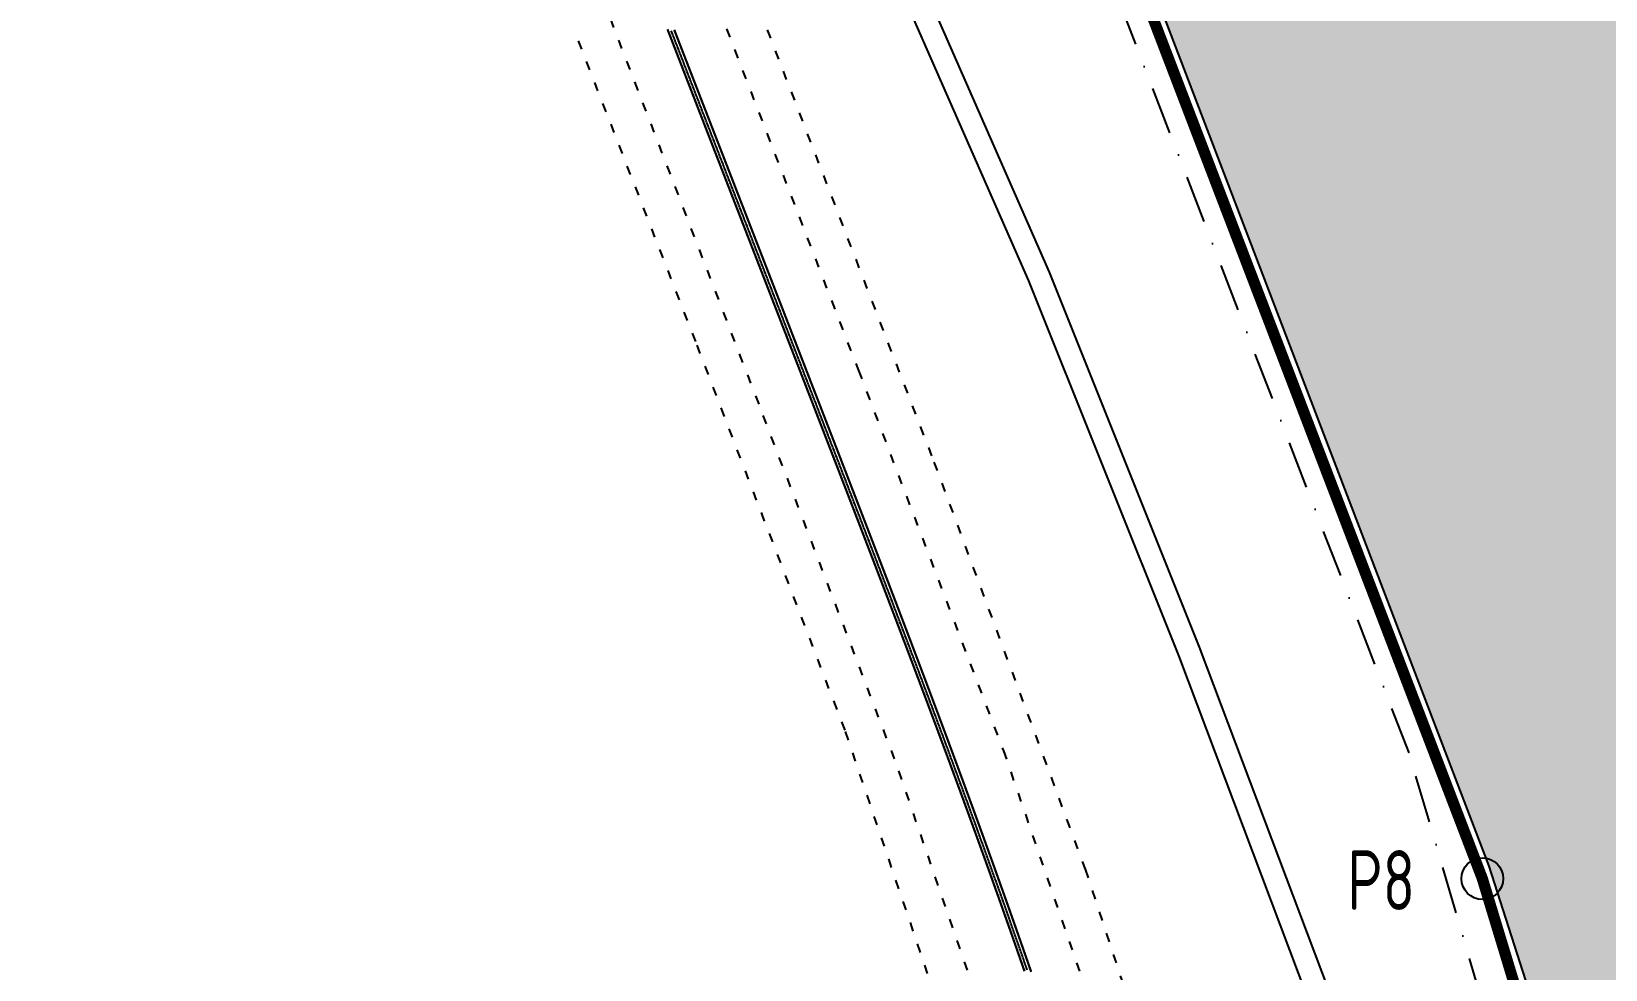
# Model space of a CAD drawing. Header units: millimetres. Extents: x 213327 to 525909, y -6334 to 157033.
# Drawn here: x 239861 to 250395, y 54997 to 61273 of the extents above; entities that cross this region are included whole.
import ezdxf

# ---------------------------------------------------------------- set-up
doc = ezdxf.new("R2010")
doc.units = ezdxf.units.MM
for name, pattern in [('ACAD_ISO03W100', [30, 12, -18]), ('CONTINUO', [0]), ('DASHDOT2', [12.7, 6.35, -3.175, 0, -3.175])]:
    doc.linetypes.add(name, pattern=pattern)
for name, color, linetype in [('Arq-cota', 1, 'Continuous'), ('Topog-BR101', 2, 'Continuous'), ('Topografia-limite-terreno', 1, 'Continuous'), ('Topografia-Linha-AT', 4, 'Continuous'), ('Topografia-vala', 2, 'Continuous'), ('Área_permeável', 1, 'Continuous')]:
    doc.layers.add(name, color=color, linetype=linetype)
doc.styles.add('CONART2-5', font='ISOCP.SHX', dxfattribs={"height": 20})

msp = doc.modelspace()

# ---------------------------------------------------------------- hatches: boundary and pattern name
at = {"layer": 'Área_permeável'}
h = msp.add_hatch(dxfattribs=at)
h.set_pattern_fill('GRASS', color=3, scale=10, style=0)
h.set_pattern_definition([(90, (0, 0), (-179.605, 179.605), [47.625, -311.585]), (45, (0, 0), (-179.60512, 179.60512), [47.625, -206.375]), (135, (0, 0), (-179.60512, -179.60512), [47.625, -206.375])])
h.paths.add_polyline_path([(269056.31, 42074.69), (269056.31, 73665.79), (268957.96, 73912.89), (268774.76, 74022.72), (268557.97, 74062.38), (262545.19, 74062.38), (262545.19, 71324.44), (258195.99, 71324.44), (258195.99, 68326.06), (257638.28, 67779.03), (251549.48, 67779.03), (250994.91, 68412.27), (250994.91, 71947.8), (251324.3, 72277.19), (251334.89, 72510.88), (251477.25, 72709.42), (251735.29, 72816.1), (252334.41, 72813.14), (252453.05, 72863.52), (252518.3, 72964.27), (252536.1, 73100.58), (252531.06, 74067.72), (252361.36, 74273.6), (252143.18, 74418.93), (245316.3, 74418.93), (244906.34, 74516.87), (244610.25, 74600.31), (244443.23, 74668.57), (244230.66, 74774.77), (244116.78, 74880.96), (243957.35, 75025.08), (243828.28, 75093.35), (243623.3, 75161.62), (243456.28, 75245.06), (243266.48, 75343.66), (243107.05, 75434.69), (239446.84, 84981.94), (238852.08, 86497.86), (238257.32, 86146.16), (238111.66, 86012.76), (238070.61, 85853.82), (249614.29, 55688.8), (251613.65, 49457.65), (252073.8, 46189.92), (252637.69, 42098.21)])
h.paths.add_polyline_path([(256056.5, 73030.11), (256057.63, 74039.54), (256050.95, 74110.51), (256026.88, 74175.27), (255998.18, 74233.32), (253139.08, 74233.32), (253097.27, 74136.07), (253079.36, 73992.74), (253079.36, 73042.06), (253120.62, 72923.58), (253204.71, 72840.77), (253297.71, 72819.11), (255845.19, 72819.11), (255948.21, 72856.52), (256024.65, 72936.15)])

# ---------------------------------------------------------------- linework, layer by layer
at = {"layer": 'Arq-cota', "color": 6}
msp.add_circle((249570.63, 55605.21, 30.5), 139.44, dxfattribs=at)
at = {"layer": 'Topog-BR101', "linetype": 'ACAD_ISO03W100', "ltscale": 5}
for points in [[(244621.83, 61703.82), (244890.68, 61007.95), (245900.42, 58392.44), (246912.94, 55667.79), (247780.95, 53035.77), (248586.42, 50088.7), (249157.52, 47459.82), (249680.38, 44531.04), (250047.69, 41800.98), (250259.78, 39029.05), (250349.72, 36892.17)], [(249138.51, 36552.15), (249099.44, 37778.05), (248922.05, 40548.36), (248664.13, 42883.33), (248233.42, 45703.3), (247687.42, 48514.05), (247082.84, 50983.35), (246292.64, 53691.73), (245305.71, 56597.67), (244306.01, 59198.61), (243497.84, 61271.96)]]:
    msp.add_lwpolyline(points, dxfattribs=at)
at = {"layer": 'Topog-BR101', "color": 2, "linetype": 'ACAD_ISO03W100', "ltscale": 5}
for points in [[(244387.66, 61613.87), (244404.24, 61570.83), (245395.79, 59004.01), (246365.39, 56461.01), (247212.99, 54005.57), (247972.68, 51519.79), (248836.49, 47798.7), (249337.69, 45081.28), (249751.7, 42129.04), (249984.43, 39402.56), (250105.41, 36089.27)], [(249397.92, 36437.17), (249364.21, 38114.5), (249193.08, 40611.86), (248883.27, 43401.45), (248458.61, 45998.55), (247964.38, 48517.17), (247311.23, 51261.1), (246565.58, 53716.73), (245637.38, 56405.98), (244729.76, 58779.19), (243734.24, 61362.81)]]:
    msp.add_lwpolyline(points, dxfattribs=at)
at = {"layer": 'Topog-BR101', "color": 2, "linetype": 'CONTINUO', "ltscale": 5, "const_width": 15}
for points in [[(246506.42, 54986.01), (246503.14, 54995.46), (246499.86, 55004.91), (246496.58, 55014.36), (246493.3, 55023.8), (246490.02, 55033.25), (246486.73, 55042.69), (246483.44, 55052.14), (246480.16, 55061.58), (246476.87, 55071.02), (246473.58, 55080.47), (246470.29, 55089.91), (246466.99, 55099.35), (246463.7, 55108.79), (246460.4, 55118.24), (246457.1, 55127.68), (246453.8, 55137.12), (246450.5, 55146.56), (246447.2, 55155.99), (246443.9, 55165.43), (246440.59, 55174.87), (246437.29, 55184.31), (246433.98, 55193.75), (246430.67, 55203.18), (246427.36, 55212.62), (246424.05, 55222.05), (246420.73, 55231.49), (246417.42, 55240.92), (246414.1, 55250.36), (246410.79, 55259.79), (246407.47, 55269.23), (246404.15, 55278.66), (246400.82, 55288.09), (246397.5, 55297.52), (246394.18, 55306.95), (246390.85, 55316.38), (246387.52, 55325.81), (246384.19, 55335.24), (246380.86, 55344.67), (246377.53, 55354.1), (246374.2, 55363.53), (246370.86, 55372.96), (246367.53, 55382.38), (246364.19, 55391.81), (246360.85, 55401.24), (246357.51, 55410.66), (246354.17, 55420.09), (246350.83, 55429.51), (246347.48, 55438.94), (246344.14, 55448.36), (246340.79, 55457.78), (246337.44, 55467.21), (246334.09, 55476.63), (246330.74, 55486.05), (246327.39, 55495.47), (246324.03, 55504.89), (246320.68, 55514.31), (246317.32, 55523.73), (246313.96, 55533.15), (246310.6, 55542.57), (246307.24, 55551.99), (246303.88, 55561.41), (246300.52, 55570.82), (246297.15, 55580.24), (246293.79, 55589.66), (246290.42, 55599.07), (246287.05, 55608.49), (246283.68, 55617.9), (246280.31, 55627.32), (246276.93, 55636.73), (246273.56, 55646.15), (246270.18, 55655.56), (246266.81, 55664.97), (246263.43, 55674.38), (246260.05, 55683.79), (246256.67, 55693.21), (246253.29, 55702.62), (246249.9, 55712.03), (246246.52, 55721.44), (246243.13, 55730.84), (246239.74, 55740.25), (246236.35, 55749.66), (246232.96, 55759.07), (246229.57, 55768.48), (246226.18, 55777.88), (246222.78, 55787.29), (246219.39, 55796.69), (246215.99, 55806.1), (246212.59, 55815.5), (246209.19, 55824.91), (246205.79, 55834.31), (246202.39, 55843.72), (246198.98, 55853.12), (246195.58, 55862.52), (246192.17, 55871.92), (246188.76, 55881.32), (246185.35, 55890.73), (246181.94, 55900.13), (246178.53, 55909.53), (246175.12, 55918.93), (246171.71, 55928.33), (246168.29, 55937.72), (246164.87, 55947.12), (246161.46, 55956.52), (246158.04, 55965.92), (246154.62, 55975.31), (246151.19, 55984.71), (246147.77, 55994.11), (246144.35, 56003.5), (246140.92, 56012.9), (246137.5, 56022.29), (246134.07, 56031.69), (246130.64, 56041.08), (246127.21, 56050.47), (246123.78, 56059.87), (246120.34, 56069.26), (246116.91, 56078.65), (246113.47, 56088.04), (246110.04, 56097.43), (246106.6, 56106.82), (246103.16, 56116.21), (246099.72, 56125.6), (246096.28, 56134.99), (246092.84, 56144.38), (246089.39, 56153.77), (246085.95, 56163.16), (246082.5, 56172.54), (246079.06, 56181.93), (246075.61, 56191.32), (246072.16, 56200.7), (246068.71, 56210.09), (246065.26, 56219.48), (246061.8, 56228.86), (246058.35, 56238.25), (246054.9, 56247.63), (246051.44, 56257.01), (246047.98, 56266.4), (246044.52, 56275.78), (246041.06, 56285.16), (246037.6, 56294.54), (246034.14, 56303.93), (246030.68, 56313.31), (246027.21, 56322.69), (246023.75, 56332.07), (246020.28, 56341.45), (246016.82, 56350.83), (246013.35, 56360.21), (246009.88, 56369.59), (246006.41, 56378.96), (246002.94, 56388.34), (245999.46, 56397.72), (245995.99, 56407.1), (245992.52, 56416.47), (245989.04, 56425.85), (245985.56, 56435.23), (245982.08, 56444.6), (245978.61, 56453.98), (245975.13, 56463.35), (245971.64, 56472.73), (245968.16, 56482.1), (245964.68, 56491.48), (245961.19, 56500.85), (245957.71, 56510.22), (245954.22, 56519.59), (245950.74, 56528.97), (245947.25, 56538.34), (245943.76, 56547.71), (245940.27, 56557.08), (245936.78, 56566.45), (245933.28, 56575.82), (245929.79, 56585.19), (245926.3, 56594.56), (245922.8, 56603.93), (245919.31, 56613.3), (245915.81, 56622.67), (245912.31, 56632.04), (245908.81, 56641.4), (245905.31, 56650.77), (245901.81, 56660.14), (245898.31, 56669.51), (245894.81, 56678.87), (245891.3, 56688.24), (245887.8, 56697.6), (245884.29, 56706.97), (245880.78, 56716.33), (245877.28, 56725.7), (245873.77, 56735.06), (245870.26, 56744.43), (245866.75, 56753.79), (245863.24, 56763.15), (245859.73, 56772.52), (245856.21, 56781.88), (245852.7, 56791.24), (245849.18, 56800.6), (245845.67, 56809.97), (245842.15, 56819.33), (245838.63, 56828.69), (245835.11, 56838.05), (245831.6, 56847.41), (245828.08, 56856.77), (245824.55, 56866.13), (245821.03, 56875.49), (245817.51, 56884.85), (245813.99, 56894.21), (245810.46, 56903.56), (245806.94, 56912.92), (245803.41, 56922.28), (245799.88, 56931.64), (245796.36, 56940.99), (245792.83, 56950.35), (245789.3, 56959.71), (245785.77, 56969.06), (245782.24, 56978.42), (245778.7, 56987.77), (245775.17, 56997.13), (245771.64, 57006.48), (245768.1, 57015.84), (245764.57, 57025.19), (245761.03, 57034.55), (245757.5, 57043.9), (245753.96, 57053.25), (245750.42, 57062.61), (245746.88, 57071.96), (245743.34, 57081.31), (245739.8, 57090.67), (245736.26, 57100.02), (245732.72, 57109.37), (245729.17, 57118.72), (245725.63, 57128.07), (245722.09, 57137.42), (245718.54, 57146.77), (245714.99, 57156.12), (245711.45, 57165.47), (245707.9, 57174.82), (245704.35, 57184.17), (245700.8, 57193.52), (245697.25, 57202.87), (245693.7, 57212.22), (245690.15, 57221.57), (245686.6, 57230.91), (245683.05, 57240.26), (245679.5, 57249.61), (245675.94, 57258.96), (245672.39, 57268.3), (245668.83, 57277.65), (245665.28, 57287), (245661.72, 57296.34), (245658.16, 57305.69), (245654.61, 57315.03), (245651.05, 57324.38), (245647.49, 57333.73), (245643.93, 57343.07), (245640.37, 57352.42), (245636.81, 57361.76), (245633.24, 57371.1), (245629.68, 57380.45), (245626.12, 57389.79), (245622.56, 57399.13), (245618.99, 57408.48), (245615.43, 57417.82), (245611.86, 57427.16), (245608.29, 57436.51), (245604.73, 57445.85), (245601.16, 57455.19), (245597.59, 57464.53), (245594.02, 57473.87), (245590.45, 57483.22), (245586.88, 57492.56), (245583.31, 57501.9), (245579.74, 57511.24), (245576.17, 57520.58), (245572.6, 57529.92), (245569.03, 57539.26), (245565.45, 57548.6), (245561.88, 57557.94), (245558.3, 57567.28), (245554.73, 57576.62), (245551.15, 57585.95), (245547.58, 57595.29), (245544, 57604.63), (245540.42, 57613.97), (245536.85, 57623.31), (245533.27, 57632.65), (245529.69, 57641.98), (245526.11, 57651.32), (245522.53, 57660.66), (245518.95, 57670), (245515.37, 57679.33), (245511.79, 57688.67), (245508.2, 57698.01), (245504.62, 57707.34), (245501.04, 57716.68), (245497.46, 57726.01), (245493.87, 57735.35), (245490.29, 57744.69), (245486.7, 57754.02), (245483.12, 57763.36), (245479.53, 57772.69), (245475.94, 57782.03), (245472.36, 57791.36), (245468.77, 57800.69), (245465.18, 57810.03), (245461.59, 57819.36), (245458.01, 57828.7), (245454.42, 57838.03), (245450.83, 57847.36), (245447.24, 57856.7), (245443.65, 57866.03), (245440.06, 57875.36), (245436.47, 57884.7), (245432.87, 57894.03), (245429.28, 57903.36), (245425.69, 57912.69), (245422.1, 57922.03), (245418.5, 57931.36), (245414.91, 57940.69), (245411.32, 57950.02), (245407.72, 57959.35), (245404.13, 57968.69), (245400.53, 57978.02), (245396.94, 57987.35), (245393.34, 57996.68), (245389.74, 58006.01), (245386.15, 58015.34), (245382.55, 58024.67), (245378.95, 58034), (245375.35, 58043.33), (245371.76, 58052.66), (245368.16, 58061.99), (245364.56, 58071.32), (245360.96, 58080.65), (245357.36, 58089.98), (245353.76, 58099.31), (245350.16, 58108.64), (245346.56, 58117.97), (245342.96, 58127.3), (245339.36, 58136.63), (245335.75, 58145.96), (245332.15, 58155.29), (245328.55, 58164.62), (245324.95, 58173.94), (245321.35, 58183.27), (245317.74, 58192.6), (245314.14, 58201.93), (245310.54, 58211.26), (245306.93, 58220.59), (245303.33, 58229.91), (245299.72, 58239.24), (245296.12, 58248.57), (245292.51, 58257.9), (245288.91, 58267.22), (245285.3, 58276.55), (245281.7, 58285.88), (245278.09, 58295.21), (245274.48, 58304.53), (245270.88, 58313.86), (245267.27, 58323.19), (245263.66, 58332.51), (245260.06, 58341.84), (245256.45, 58351.17), (245252.84, 58360.49), (245249.23, 58369.82), (245245.63, 58379.15), (245242.02, 58388.47), (245238.41, 58397.8), (245234.8, 58407.13), (245231.19, 58416.45), (245227.58, 58425.78), (245223.97, 58435.1), (245220.37, 58444.43), (245216.76, 58453.76), (245213.15, 58463.08), (245209.54, 58472.41), (245205.93, 58481.73), (245202.32, 58491.06), (245198.7, 58500.38), (245195.09, 58509.71), (245191.48, 58519.03), (245187.87, 58528.36), (245184.26, 58537.68), (245180.65, 58547.01), (245177.04, 58556.33), (245173.43, 58565.66), (245169.82, 58574.99), (245166.2, 58584.31), (245162.59, 58593.64), (245158.98, 58602.96), (245155.37, 58612.28), (245151.76, 58621.61), (245148.14, 58630.93), (245144.53, 58640.26), (245140.92, 58649.58), (245137.31, 58658.91), (245133.69, 58668.23), (245130.08, 58677.56), (245126.47, 58686.88), (245122.86, 58696.21), (245119.24, 58705.53), (245115.63, 58714.86), (245112.02, 58724.18), (245108.4, 58733.5), (245104.79, 58742.83), (245101.18, 58752.15), (245097.56, 58761.48), (245093.95, 58770.8), (245090.33, 58780.13), (245086.72, 58789.45), (245083.11, 58798.77), (245079.49, 58808.1), (245075.88, 58817.42), (245072.26, 58826.75), (245068.65, 58836.07), (245065.03, 58845.39), (245061.42, 58854.72), (245057.81, 58864.04), (245054.19, 58873.37), (245050.58, 58882.69), (245046.96, 58892.01), (245043.35, 58901.34), (245039.73, 58910.66), (245036.12, 58919.98), (245032.5, 58929.31), (245028.88, 58938.63), (245025.27, 58947.95), (245021.65, 58957.28), (245018.04, 58966.6), (245014.42, 58975.92), (245010.81, 58985.25), (245007.19, 58994.57), (245003.57, 59003.89), (244999.96, 59013.22), (244996.34, 59022.54), (244992.73, 59031.86), (244989.11, 59041.19), (244985.49, 59050.51), (244981.88, 59059.83), (244978.26, 59069.16), (244974.64, 59078.48), (244971.03, 59087.8), (244967.41, 59097.13), (244963.79, 59106.45), (244960.18, 59115.77), (244956.56, 59125.1), (244952.94, 59134.42), (244949.33, 59143.74), (244945.71, 59153.06), (244942.09, 59162.39), (244938.47, 59171.71), (244934.86, 59181.03), (244931.24, 59190.36), (244927.62, 59199.68), (244924, 59209), (244920.39, 59218.32), (244916.77, 59227.65), (244913.15, 59236.97), (244909.53, 59246.29), (244905.92, 59255.61), (244902.3, 59264.94), (244898.68, 59274.26), (244895.06, 59283.58), (244891.44, 59292.91), (244887.83, 59302.23), (244884.21, 59311.55), (244880.59, 59320.87), (244876.97, 59330.19), (244873.35, 59339.52), (244869.74, 59348.84), (244866.12, 59358.16), (244862.5, 59367.48), (244858.88, 59376.81), (244855.26, 59386.13), (244851.64, 59395.45), (244848.02, 59404.77), (244844.41, 59414.1), (244840.79, 59423.42), (244837.17, 59432.74), (244833.55, 59442.06), (244829.93, 59451.39), (244826.31, 59460.71), (244822.69, 59470.03), (244819.07, 59479.35), (244815.45, 59488.67), (244811.84, 59498), (244808.22, 59507.32), (244804.6, 59516.64), (244800.98, 59525.96), (244797.36, 59535.28), (244793.74, 59544.61), (244790.12, 59553.93), (244786.5, 59563.25), (244782.88, 59572.57), (244779.26, 59581.89), (244775.64, 59591.22), (244772.02, 59600.54), (244768.4, 59609.86), (244764.78, 59619.18), (244761.16, 59628.5), (244757.54, 59637.83), (244753.93, 59647.15), (244750.31, 59656.47), (244746.69, 59665.79), (244743.07, 59675.11), (244739.45, 59684.44), (244735.83, 59693.76), (244732.21, 59703.08), (244728.59, 59712.4), (244724.97, 59721.72), (244721.35, 59731.05), (244717.73, 59740.37), (244714.11, 59749.69), (244710.49, 59759.01), (244706.87, 59768.33), (244703.25, 59777.65), (244699.63, 59786.98), (244696.01, 59796.3), (244692.39, 59805.62), (244688.77, 59814.94), (244685.15, 59824.26), (244681.53, 59833.59), (244677.91, 59842.91), (244674.29, 59852.23), (244670.67, 59861.55), (244667.05, 59870.87), (244663.43, 59880.19), (244659.81, 59889.52), (244656.19, 59898.84), (244652.57, 59908.16), (244648.95, 59917.48), (244645.33, 59926.8), (244641.71, 59936.12), (244638.09, 59945.45), (244634.47, 59954.77), (244630.85, 59964.09), (244627.23, 59973.41), (244623.61, 59982.73), (244619.99, 59992.06), (244616.37, 60001.38), (244612.75, 60010.7), (244609.13, 60020.02), (244605.51, 60029.34), (244601.89, 60038.66), (244598.27, 60047.99), (244594.65, 60057.31), (244591.03, 60066.63), (244587.41, 60075.95), (244583.79, 60085.27), (244580.17, 60094.59), (244576.55, 60103.92), (244572.93, 60113.24), (244569.31, 60122.56), (244565.69, 60131.88), (244562.07, 60141.2), (244558.45, 60150.53), (244554.83, 60159.85), (244551.21, 60169.17), (244547.59, 60178.49), (244543.97, 60187.81), (244540.35, 60197.13), (244536.73, 60206.46), (244533.11, 60215.78), (244529.49, 60225.1), (244525.87, 60234.42), (244522.25, 60243.74), (244518.63, 60253.07), (244515.01, 60262.39), (244511.39, 60271.71), (244507.77, 60281.03), (244504.15, 60290.35), (244500.53, 60299.67), (244496.91, 60309), (244493.29, 60318.32), (244489.67, 60327.64), (244486.05, 60336.96), (244482.43, 60346.28), (244478.81, 60355.61), (244475.19, 60364.93), (244471.57, 60374.25), (244467.95, 60383.57), (244464.33, 60392.89), (244460.71, 60402.22), (244457.1, 60411.54), (244453.48, 60420.86), (244449.86, 60430.18), (244446.24, 60439.5), (244442.62, 60448.83), (244439, 60458.15), (244435.38, 60467.47), (244431.76, 60476.79), (244428.14, 60486.12), (244424.52, 60495.44), (244420.9, 60504.76), (244417.29, 60514.08), (244413.67, 60523.4), (244410.05, 60532.73), (244406.43, 60542.05), (244402.81, 60551.37), (244399.19, 60560.69), (244395.57, 60570.02), (244391.95, 60579.34), (244388.34, 60588.66), (244384.72, 60597.98), (244381.1, 60607.3), (244377.48, 60616.63), (244373.86, 60625.95), (244370.24, 60635.27), (244366.63, 60644.59), (244363.01, 60653.92), (244359.39, 60663.24), (244355.77, 60672.56), (244352.15, 60681.88), (244348.53, 60691.21), (244344.92, 60700.53), (244341.3, 60709.85), (244337.68, 60719.18), (244334.06, 60728.5), (244330.45, 60737.82), (244326.83, 60747.14), (244323.21, 60756.47), (244319.59, 60765.79), (244315.98, 60775.11), (244312.36, 60784.43), (244308.74, 60793.76), (244305.12, 60803.08), (244301.51, 60812.4), (244297.89, 60821.73), (244294.27, 60831.05), (244290.65, 60840.37), (244287.04, 60849.69), (244283.42, 60859.02), (244279.8, 60868.34), (244276.19, 60877.66), (244272.57, 60886.99), (244268.95, 60896.31), (244265.34, 60905.63), (244261.72, 60914.96), (244258.11, 60924.28), (244254.49, 60933.6), (244250.87, 60942.93), (244247.26, 60952.25), (244243.64, 60961.57), (244240.02, 60970.9), (244236.41, 60980.22), (244232.79, 60989.54), (244229.18, 60998.87), (244225.56, 61008.19), (244221.95, 61017.51), (244218.33, 61026.84), (244214.71, 61036.16), (244211.1, 61045.48), (244207.48, 61054.81), (244203.87, 61064.13), (244200.25, 61073.45), (244196.64, 61082.78), (244193.02, 61092.1), (244189.41, 61101.43), (244185.79, 61110.75), (244182.18, 61120.07), (244178.57, 61129.4), (244174.95, 61138.72), (244171.34, 61148.04), (244167.72, 61157.37), (244164.11, 61166.69), (244160.49, 61176.02), (244156.88, 61185.34), (244153.27, 61194.67), (244149.65, 61203.99), (244146.04, 61213.31), (244142.42, 61222.64), (244138.81, 61231.96), (244135.2, 61241.29), (244131.58, 61250.61), (244127.97, 61259.94), (244124.36, 61269.26), (244120.74, 61278.58), (244117.13, 61287.91)], [(246551.12, 54981.77), (246547.84, 54991.22), (246544.57, 55000.67), (246541.29, 55010.12), (246538.01, 55019.57), (246534.73, 55029.01), (246531.45, 55038.46), (246528.16, 55047.9), (246524.88, 55057.35), (246521.59, 55066.79), (246518.31, 55076.24), (246515.02, 55085.68), (246511.73, 55095.12), (246508.43, 55104.57), (246505.14, 55114.01), (246501.85, 55123.45), (246498.55, 55132.89), (246495.25, 55142.33), (246491.95, 55151.77), (246488.65, 55161.21), (246485.35, 55170.65), (246482.05, 55180.09), (246478.74, 55189.53), (246475.44, 55198.97), (246472.13, 55208.4), (246468.82, 55217.84), (246465.51, 55227.28), (246462.2, 55236.71), (246458.88, 55246.15), (246455.57, 55255.58), (246452.25, 55265.02), (246448.93, 55274.45), (246445.62, 55283.88), (246442.3, 55293.31), (246438.97, 55302.75), (246435.65, 55312.18), (246432.33, 55321.61), (246429, 55331.04), (246425.67, 55340.47), (246422.34, 55349.9), (246419.01, 55359.33), (246415.68, 55368.76), (246412.35, 55378.19), (246409.01, 55387.61), (246405.68, 55397.04), (246402.34, 55406.47), (246399, 55415.89), (246395.66, 55425.32), (246392.32, 55434.74), (246388.98, 55444.17), (246385.63, 55453.59), (246382.29, 55463.02), (246378.94, 55472.44), (246375.59, 55481.86), (246372.24, 55491.29), (246368.89, 55500.71), (246365.54, 55510.13), (246362.18, 55519.55), (246358.83, 55528.97), (246355.47, 55538.39), (246352.11, 55547.81), (246348.75, 55557.23), (246345.39, 55566.65), (246342.03, 55576.06), (246338.67, 55585.48), (246335.3, 55594.9), (246331.94, 55604.31), (246328.57, 55613.73), (246325.2, 55623.15), (246321.83, 55632.56), (246318.46, 55641.97), (246315.08, 55651.39), (246311.71, 55660.8), (246308.33, 55670.21), (246304.96, 55679.63), (246301.58, 55689.04), (246298.2, 55698.45), (246294.82, 55707.86), (246291.43, 55717.27), (246288.05, 55726.68), (246284.67, 55736.09), (246281.28, 55745.5), (246277.89, 55754.91), (246274.5, 55764.32), (246271.11, 55773.73), (246267.72, 55783.13), (246264.33, 55792.54), (246260.93, 55801.95), (246257.54, 55811.35), (246254.14, 55820.76), (246250.74, 55830.16), (246247.34, 55839.57), (246243.94, 55848.97), (246240.54, 55858.37), (246237.13, 55867.78), (246233.73, 55877.18), (246230.32, 55886.58), (246226.91, 55895.98), (246223.5, 55905.38), (246220.09, 55914.78), (246216.68, 55924.18), (246213.27, 55933.58), (246209.85, 55942.98), (246206.44, 55952.38), (246203.02, 55961.78), (246199.6, 55971.18), (246196.19, 55980.57), (246192.77, 55989.97), (246189.34, 55999.37), (246185.92, 56008.76), (246182.5, 56018.16), (246179.07, 56027.55), (246175.64, 56036.95), (246172.22, 56046.34), (246168.79, 56055.74), (246165.36, 56065.13), (246161.93, 56074.52), (246158.49, 56083.91), (246155.06, 56093.31), (246151.62, 56102.7), (246148.19, 56112.09), (246144.75, 56121.48), (246141.31, 56130.87), (246137.87, 56140.26), (246134.43, 56149.65), (246130.99, 56159.04), (246127.54, 56168.43), (246124.1, 56177.81), (246120.65, 56187.2), (246117.21, 56196.59), (246113.76, 56205.97), (246110.31, 56215.36), (246106.86, 56224.75), (246103.41, 56234.13), (246099.95, 56243.52), (246096.5, 56252.9), (246093.04, 56262.29), (246089.59, 56271.67), (246086.13, 56281.05), (246082.67, 56290.44), (246079.21, 56299.82), (246075.75, 56309.2), (246072.29, 56318.58), (246068.83, 56327.96), (246065.36, 56337.34), (246061.9, 56346.72), (246058.43, 56356.1), (246054.97, 56365.48), (246051.5, 56374.86), (246048.03, 56384.24), (246044.56, 56393.62), (246041.09, 56403), (246037.61, 56412.38), (246034.14, 56421.75), (246030.66, 56431.13), (246027.19, 56440.51), (246023.71, 56449.88), (246020.23, 56459.26), (246016.75, 56468.63), (246013.27, 56478.01), (246009.79, 56487.38), (246006.31, 56496.76), (246002.83, 56506.13), (245999.34, 56515.51), (245995.86, 56524.88), (245992.37, 56534.25), (245988.88, 56543.62), (245985.4, 56553), (245981.91, 56562.37), (245978.42, 56571.74), (245974.93, 56581.11), (245971.43, 56590.48), (245967.94, 56599.85), (245964.45, 56609.22), (245960.95, 56618.59), (245957.45, 56627.96), (245953.96, 56637.33), (245950.46, 56646.69), (245946.96, 56656.06), (245943.46, 56665.43), (245939.96, 56674.8), (245936.46, 56684.16), (245932.95, 56693.53), (245929.45, 56702.9), (245925.95, 56712.26), (245922.44, 56721.63), (245918.93, 56730.99), (245915.43, 56740.36), (245911.92, 56749.72), (245908.41, 56759.08), (245904.9, 56768.45), (245901.39, 56777.81), (245897.87, 56787.17), (245894.36, 56796.54), (245890.85, 56805.9), (245887.33, 56815.26), (245883.82, 56824.62), (245880.3, 56833.98), (245876.78, 56843.34), (245873.26, 56852.71), (245869.74, 56862.07), (245866.22, 56871.43), (245862.7, 56880.79), (245859.18, 56890.14), (245855.66, 56899.5), (245852.13, 56908.86), (245848.61, 56918.22), (245845.09, 56927.58), (245841.56, 56936.94), (245838.03, 56946.29), (245834.5, 56955.65), (245830.98, 56965.01), (245827.45, 56974.36), (245823.92, 56983.72), (245820.38, 56993.08), (245816.85, 57002.43), (245813.32, 57011.79), (245809.79, 57021.14), (245806.25, 57030.5), (245802.72, 57039.85), (245799.18, 57049.2), (245795.64, 57058.56), (245792.11, 57067.91), (245788.57, 57077.26), (245785.03, 57086.62), (245781.49, 57095.97), (245777.95, 57105.32), (245774.41, 57114.67), (245770.87, 57124.03), (245767.32, 57133.38), (245763.78, 57142.73), (245760.23, 57152.08), (245756.69, 57161.43), (245753.14, 57170.78), (245749.6, 57180.13), (245746.05, 57189.48), (245742.5, 57198.83), (245738.95, 57208.18), (245735.4, 57217.53), (245731.85, 57226.87), (245728.3, 57236.22), (245724.75, 57245.57), (245721.2, 57254.92), (245717.65, 57264.27), (245714.09, 57273.61), (245710.54, 57282.96), (245706.98, 57292.31), (245703.43, 57301.65), (245699.87, 57311), (245696.31, 57320.35), (245692.75, 57329.69), (245689.2, 57339.04), (245685.64, 57348.38), (245682.08, 57357.73), (245678.52, 57367.07), (245674.96, 57376.42), (245671.39, 57385.76), (245667.83, 57395.1), (245664.27, 57404.45), (245660.7, 57413.79), (245657.14, 57423.13), (245653.57, 57432.48), (245650.01, 57441.82), (245646.44, 57451.16), (245642.88, 57460.51), (245639.31, 57469.85), (245635.74, 57479.19), (245632.17, 57488.53), (245628.6, 57497.87), (245625.03, 57507.21), (245621.46, 57516.55), (245617.89, 57525.89), (245614.32, 57535.23), (245610.75, 57544.57), (245607.17, 57553.91), (245603.6, 57563.25), (245600.03, 57572.59), (245596.45, 57581.93), (245592.88, 57591.27), (245589.3, 57600.61), (245585.73, 57609.95), (245582.15, 57619.29), (245578.57, 57628.63), (245574.99, 57637.97), (245571.42, 57647.3), (245567.84, 57656.64), (245564.26, 57665.98), (245560.68, 57675.32), (245557.1, 57684.65), (245553.52, 57693.99), (245549.94, 57703.33), (245546.35, 57712.66), (245542.77, 57722), (245539.19, 57731.33), (245535.6, 57740.67), (245532.02, 57750.01), (245528.44, 57759.34), (245524.85, 57768.68), (245521.27, 57778.01), (245517.68, 57787.35), (245514.09, 57796.68), (245510.51, 57806.02), (245506.92, 57815.35), (245503.33, 57824.69), (245499.74, 57834.02), (245496.16, 57843.35), (245492.57, 57852.69), (245488.98, 57862.02), (245485.39, 57871.35), (245481.8, 57880.69), (245478.21, 57890.02), (245474.61, 57899.35), (245471.02, 57908.69), (245467.43, 57918.02), (245463.84, 57927.35), (245460.25, 57936.68), (245456.65, 57946.02), (245453.06, 57955.35), (245449.46, 57964.68), (245445.87, 57974.01), (245442.27, 57983.34), (245438.68, 57992.67), (245435.08, 58002), (245431.49, 58011.34), (245427.89, 58020.67), (245424.29, 58030), (245420.7, 58039.33), (245417.1, 58048.66), (245413.5, 58057.99), (245409.9, 58067.32), (245406.31, 58076.65), (245402.71, 58085.98), (245399.11, 58095.31), (245395.51, 58104.64), (245391.91, 58113.97), (245388.31, 58123.3), (245384.71, 58132.63), (245381.11, 58141.96), (245377.5, 58151.29), (245373.9, 58160.61), (245370.3, 58169.94), (245366.7, 58179.27), (245363.1, 58188.6), (245359.49, 58197.93), (245355.89, 58207.26), (245352.29, 58216.59), (245348.68, 58225.91), (245345.08, 58235.24), (245341.48, 58244.57), (245337.87, 58253.9), (245334.27, 58263.23), (245330.66, 58272.55), (245327.06, 58281.88), (245323.45, 58291.21), (245319.85, 58300.54), (245316.24, 58309.86), (245312.63, 58319.19), (245309.03, 58328.52), (245305.42, 58337.84), (245301.81, 58347.17), (245298.21, 58356.5), (245294.6, 58365.82), (245290.99, 58375.15), (245287.38, 58384.48), (245283.78, 58393.8), (245280.17, 58403.13), (245276.56, 58412.46), (245272.95, 58421.78), (245269.34, 58431.11), (245265.73, 58440.43), (245262.12, 58449.76), (245258.51, 58459.09), (245254.9, 58468.41), (245251.29, 58477.74), (245247.68, 58487.06), (245244.07, 58496.39), (245240.46, 58505.71), (245236.85, 58515.04), (245233.24, 58524.37), (245229.63, 58533.69), (245226.02, 58543.02), (245222.41, 58552.34), (245218.8, 58561.67), (245215.19, 58570.99), (245211.58, 58580.32), (245207.97, 58589.64), (245204.35, 58598.97), (245200.74, 58608.29), (245197.13, 58617.62), (245193.52, 58626.94), (245189.91, 58636.27), (245186.29, 58645.59), (245182.68, 58654.92), (245179.07, 58664.24), (245175.46, 58673.57), (245171.84, 58682.89), (245168.23, 58692.21), (245164.62, 58701.54), (245161, 58710.86), (245157.39, 58720.19), (245153.78, 58729.51), (245150.16, 58738.84), (245146.55, 58748.16), (245142.94, 58757.49), (245139.32, 58766.81), (245135.71, 58776.13), (245132.1, 58785.46), (245128.48, 58794.78), (245124.87, 58804.11), (245121.26, 58813.43), (245117.64, 58822.75), (245114.03, 58832.08), (245110.41, 58841.4), (245106.8, 58850.73), (245103.18, 58860.05), (245099.57, 58869.37), (245095.95, 58878.7), (245092.34, 58888.02), (245088.72, 58897.35), (245085.11, 58906.67), (245081.49, 58915.99), (245077.88, 58925.32), (245074.26, 58934.64), (245070.65, 58943.96), (245067.03, 58953.29), (245063.42, 58962.61), (245059.8, 58971.93), (245056.19, 58981.26), (245052.57, 58990.58), (245048.95, 58999.9), (245045.34, 59009.23), (245041.72, 59018.55), (245038.11, 59027.87), (245034.49, 59037.2), (245030.87, 59046.52), (245027.26, 59055.84), (245023.64, 59065.17), (245020.03, 59074.49), (245016.41, 59083.81), (245012.79, 59093.14), (245009.18, 59102.46), (245005.56, 59111.78), (245001.94, 59121.11), (244998.33, 59130.43), (244994.71, 59139.75), (244991.09, 59149.08), (244987.47, 59158.4), (244983.86, 59167.72), (244980.24, 59177.04), (244976.62, 59186.37), (244973.01, 59195.69), (244969.39, 59205.01), (244965.77, 59214.34), (244962.15, 59223.66), (244958.54, 59232.98), (244954.92, 59242.3), (244951.3, 59251.63), (244947.68, 59260.95), (244944.06, 59270.27), (244940.45, 59279.59), (244936.83, 59288.92), (244933.21, 59298.24), (244929.59, 59307.56), (244925.98, 59316.88), (244922.36, 59326.21), (244918.74, 59335.53), (244915.12, 59344.85), (244911.5, 59354.17), (244907.88, 59363.5), (244904.27, 59372.82), (244900.65, 59382.14), (244897.03, 59391.46), (244893.41, 59400.79), (244889.79, 59410.11), (244886.17, 59419.43), (244882.55, 59428.75), (244878.94, 59438.08), (244875.32, 59447.4), (244871.7, 59456.72), (244868.08, 59466.04), (244864.46, 59475.36), (244860.84, 59484.69), (244857.22, 59494.01), (244853.6, 59503.33), (244849.98, 59512.65), (244846.36, 59521.97), (244842.75, 59531.3), (244839.13, 59540.62), (244835.51, 59549.94), (244831.89, 59559.26), (244828.27, 59568.59), (244824.65, 59577.91), (244821.03, 59587.23), (244817.41, 59596.55), (244813.79, 59605.87), (244810.17, 59615.2), (244806.55, 59624.52), (244802.93, 59633.84), (244799.31, 59643.16), (244795.69, 59652.48), (244792.07, 59661.81), (244788.45, 59671.13), (244784.83, 59680.45), (244781.22, 59689.77), (244777.6, 59699.09), (244773.98, 59708.41), (244770.36, 59717.74), (244766.74, 59727.06), (244763.12, 59736.38), (244759.5, 59745.7), (244755.88, 59755.02), (244752.26, 59764.35), (244748.64, 59773.67), (244745.02, 59782.99), (244741.4, 59792.31), (244737.78, 59801.63), (244734.16, 59810.96), (244730.54, 59820.28), (244726.92, 59829.6), (244723.3, 59838.92), (244719.68, 59848.24), (244716.06, 59857.56), (244712.44, 59866.89), (244708.82, 59876.21), (244705.2, 59885.53), (244701.58, 59894.85), (244697.96, 59904.17), (244694.34, 59913.49), (244690.72, 59922.82), (244687.1, 59932.14), (244683.48, 59941.46), (244679.86, 59950.78), (244676.24, 59960.1), (244672.62, 59969.43), (244669, 59978.75), (244665.38, 59988.07), (244661.76, 59997.39), (244658.14, 60006.71), (244654.52, 60016.03), (244650.9, 60025.36), (244647.28, 60034.68), (244643.66, 60044), (244640.04, 60053.32), (244636.42, 60062.64), (244632.8, 60071.96), (244629.18, 60081.29), (244625.56, 60090.61), (244621.94, 60099.93), (244618.32, 60109.25), (244614.7, 60118.57), (244611.08, 60127.89), (244607.46, 60137.22), (244603.84, 60146.54), (244600.22, 60155.86), (244596.6, 60165.18), (244592.98, 60174.5), (244589.36, 60183.83), (244585.74, 60193.15), (244582.12, 60202.47), (244578.5, 60211.79), (244574.88, 60221.11), (244571.26, 60230.43), (244567.64, 60239.76), (244564.02, 60249.08), (244560.4, 60258.4), (244556.78, 60267.72), (244553.16, 60277.04), (244549.54, 60286.37), (244545.92, 60295.69), (244542.3, 60305.01), (244538.68, 60314.33), (244535.06, 60323.65), (244531.44, 60332.98), (244527.82, 60342.3), (244524.2, 60351.62), (244520.58, 60360.94), (244516.96, 60370.26), (244513.34, 60379.59), (244509.72, 60388.91), (244506.1, 60398.23), (244502.48, 60407.55), (244498.86, 60416.87), (244495.24, 60426.2), (244491.63, 60435.52), (244488.01, 60444.84), (244484.39, 60454.16), (244480.77, 60463.48), (244477.15, 60472.81), (244473.53, 60482.13), (244469.91, 60491.45), (244466.29, 60500.77), (244462.67, 60510.09), (244459.05, 60519.42), (244455.43, 60528.74), (244451.82, 60538.06), (244448.2, 60547.38), (244444.58, 60556.71), (244440.96, 60566.03), (244437.34, 60575.35), (244433.72, 60584.67), (244430.1, 60593.99), (244426.48, 60603.32), (244422.87, 60612.64), (244419.25, 60621.96), (244415.63, 60631.28), (244412.01, 60640.61), (244408.39, 60649.93), (244404.77, 60659.25), (244401.16, 60668.57), (244397.54, 60677.9), (244393.92, 60687.22), (244390.3, 60696.54), (244386.68, 60705.86), (244383.07, 60715.19), (244379.45, 60724.51), (244375.83, 60733.83), (244372.21, 60743.15), (244368.59, 60752.48), (244364.98, 60761.8), (244361.36, 60771.12), (244357.74, 60780.45), (244354.12, 60789.77), (244350.51, 60799.09), (244346.89, 60808.41), (244343.27, 60817.74), (244339.65, 60827.06), (244336.04, 60836.38), (244332.42, 60845.71), (244328.8, 60855.03), (244325.19, 60864.35), (244321.57, 60873.67), (244317.95, 60883), (244314.34, 60892.32), (244310.72, 60901.64), (244307.1, 60910.97), (244303.49, 60920.29), (244299.87, 60929.61), (244296.25, 60938.94), (244292.64, 60948.26), (244289.02, 60957.58), (244285.41, 60966.91), (244281.79, 60976.23), (244278.17, 60985.55), (244274.56, 60994.88), (244270.94, 61004.2), (244267.33, 61013.52), (244263.71, 61022.85), (244260.09, 61032.17), (244256.48, 61041.49), (244252.86, 61050.82), (244249.25, 61060.14), (244245.63, 61069.46), (244242.02, 61078.79), (244238.4, 61088.11), (244234.79, 61097.43), (244231.17, 61106.76), (244227.56, 61116.08), (244223.94, 61125.41), (244220.33, 61134.73), (244216.71, 61144.05), (244213.1, 61153.38), (244209.48, 61162.7), (244205.87, 61172.03), (244202.26, 61181.35), (244198.64, 61190.67), (244195.03, 61200), (244191.41, 61209.32), (244187.8, 61218.65), (244184.19, 61227.97), (244180.57, 61237.29), (244176.96, 61246.62), (244173.35, 61255.94), (244169.73, 61265.27), (244166.12, 61274.59), (244162.51, 61283.92)]]:
    msp.add_lwpolyline(points, dxfattribs=at)
at = {"layer": 'Topog-BR101', "linetype": 'CONTINUO', "ltscale": 5}
msp.add_lwpolyline([(246525.09, 54993.19), (246521.81, 55002.63), (246518.53, 55012.08), (246515.25, 55021.53), (246511.97, 55030.97), (246508.68, 55040.42), (246505.4, 55049.87), (246502.11, 55059.31), (246498.83, 55068.75), (246495.54, 55078.2), (246492.25, 55087.64), (246488.96, 55097.08), (246485.66, 55106.53), (246482.37, 55115.97), (246479.07, 55125.41), (246475.77, 55134.85), (246472.47, 55144.29), (246469.17, 55153.73), (246465.87, 55163.17), (246462.57, 55172.61), (246459.26, 55182.04), (246455.96, 55191.48), (246452.65, 55200.92), (246449.34, 55210.36), (246446.03, 55219.79), (246442.72, 55229.23), (246439.4, 55238.66), (246436.09, 55248.1), (246432.77, 55257.53), (246429.46, 55266.96), (246426.14, 55276.4), (246422.82, 55285.83), (246419.49, 55295.26), (246416.17, 55304.69), (246412.85, 55314.13), (246409.52, 55323.56), (246406.19, 55332.99), (246402.86, 55342.42), (246399.53, 55351.85), (246396.2, 55361.27), (246392.87, 55370.7), (246389.53, 55380.13), (246386.2, 55389.56), (246382.86, 55398.98), (246379.52, 55408.41), (246376.18, 55417.84), (246372.84, 55427.26), (246369.5, 55436.69), (246366.15, 55446.11), (246362.81, 55455.53), (246359.46, 55464.96), (246356.11, 55474.38), (246352.76, 55483.8), (246349.41, 55493.22), (246346.06, 55502.64), (246342.7, 55512.07), (246339.35, 55521.49), (246335.99, 55530.91), (246332.63, 55540.32), (246329.27, 55549.74), (246325.91, 55559.16), (246322.55, 55568.58), (246319.19, 55578), (246315.82, 55587.41), (246312.46, 55596.83), (246309.09, 55606.25), (246305.72, 55615.66), (246302.35, 55625.08), (246298.98, 55634.49), (246295.6, 55643.9), (246292.23, 55653.32), (246288.85, 55662.73), (246285.48, 55672.14), (246282.1, 55681.56), (246278.72, 55690.97), (246275.34, 55700.38), (246271.95, 55709.79), (246268.57, 55719.2), (246265.19, 55728.61), (246261.8, 55738.02), (246258.41, 55747.43), (246255.02, 55756.83), (246251.63, 55766.24), (246248.24, 55775.65), (246244.85, 55785.06), (246241.45, 55794.46), (246238.06, 55803.87), (246234.66, 55813.27), (246231.26, 55822.68), (246227.86, 55832.08), (246224.46, 55841.49), (246221.06, 55850.89), (246217.65, 55860.29), (246214.25, 55869.69), (246210.84, 55879.1), (246207.43, 55888.5), (246204.02, 55897.9), (246200.61, 55907.3), (246197.2, 55916.7), (246193.79, 55926.1), (246190.38, 55935.5), (246186.96, 55944.9), (246183.54, 55954.29), (246180.13, 55963.69), (246176.71, 55973.09), (246173.29, 55982.49), (246169.86, 55991.88), (246166.44, 56001.28), (246163.02, 56010.67), (246159.59, 56020.07), (246156.16, 56029.46), (246152.74, 56038.86), (246149.31, 56048.25), (246145.88, 56057.65), (246142.45, 56067.04), (246139.01, 56076.43), (246135.58, 56085.82), (246132.14, 56095.21), (246128.71, 56104.6), (246125.27, 56114), (246121.83, 56123.39), (246118.39, 56132.78), (246114.95, 56142.16), (246111.51, 56151.55), (246108.06, 56160.94), (246104.62, 56170.33), (246101.17, 56179.72), (246097.73, 56189.1), (246094.28, 56198.49), (246090.83, 56207.88), (246087.38, 56217.26), (246083.93, 56226.65), (246080.47, 56236.03), (246077.02, 56245.42), (246073.57, 56254.8), (246070.11, 56264.19), (246066.65, 56273.57), (246063.19, 56282.95), (246059.73, 56292.33), (246056.27, 56301.72), (246052.81, 56311.1), (246049.35, 56320.48), (246045.88, 56329.86), (246042.42, 56339.24), (246038.95, 56348.62), (246035.49, 56358), (246032.02, 56367.38), (246028.55, 56376.76), (246025.08, 56386.14), (246021.61, 56395.52), (246018.13, 56404.89), (246014.66, 56414.27), (246011.18, 56423.65), (246007.71, 56433.02), (246004.23, 56442.4), (246000.75, 56451.78), (245997.27, 56461.15), (245993.79, 56470.53), (245990.31, 56479.9), (245986.83, 56489.27), (245983.35, 56498.65), (245979.86, 56508.02), (245976.38, 56517.39), (245972.89, 56526.77), (245969.41, 56536.14), (245965.92, 56545.51), (245962.43, 56554.88), (245958.94, 56564.25), (245955.45, 56573.62), (245951.95, 56583), (245948.46, 56592.37), (245944.97, 56601.73), (245941.47, 56611.1), (245937.98, 56620.47), (245934.48, 56629.84), (245930.98, 56639.21), (245927.48, 56648.58), (245923.98, 56657.94), (245920.48, 56667.31), (245916.98, 56676.68), (245913.47, 56686.05), (245909.97, 56695.41), (245906.47, 56704.78), (245902.96, 56714.14), (245899.45, 56723.51), (245895.95, 56732.87), (245892.44, 56742.24), (245888.93, 56751.6), (245885.42, 56760.96), (245881.91, 56770.33), (245878.39, 56779.69), (245874.88, 56789.05), (245871.37, 56798.42), (245867.85, 56807.78), (245864.34, 56817.14), (245860.82, 56826.5), (245857.3, 56835.86), (245853.78, 56845.22), (245850.27, 56854.58), (245846.74, 56863.94), (245843.22, 56873.3), (245839.7, 56882.66), (245836.18, 56892.02), (245832.66, 56901.38), (245829.13, 56910.74), (245825.61, 56920.09), (245822.08, 56929.45), (245818.55, 56938.81), (245815.03, 56948.17), (245811.5, 56957.52), (245807.97, 56966.88), (245804.44, 56976.24), (245800.91, 56985.59), (245797.37, 56994.95), (245793.84, 57004.3), (245790.31, 57013.66), (245786.77, 57023.01), (245783.24, 57032.37), (245779.7, 57041.72), (245776.17, 57051.07), (245772.63, 57060.43), (245769.09, 57069.78), (245765.55, 57079.13), (245762.01, 57088.49), (245758.47, 57097.84), (245754.93, 57107.19), (245751.39, 57116.54), (245747.84, 57125.89), (245744.3, 57135.24), (245740.76, 57144.59), (245737.21, 57153.95), (245733.66, 57163.3), (245730.12, 57172.65), (245726.57, 57182), (245723.02, 57191.34), (245719.47, 57200.69), (245715.92, 57210.04), (245712.37, 57219.39), (245708.82, 57228.74), (245705.27, 57238.09), (245701.72, 57247.44), (245698.17, 57256.78), (245694.61, 57266.13), (245691.06, 57275.48), (245687.5, 57284.82), (245683.95, 57294.17), (245680.39, 57303.52), (245676.83, 57312.86), (245673.28, 57322.21), (245669.72, 57331.55), (245666.16, 57340.9), (245662.6, 57350.24), (245659.04, 57359.59), (245655.48, 57368.93), (245651.91, 57378.28), (245648.35, 57387.62), (245644.79, 57396.96), (245641.22, 57406.31), (245637.66, 57415.65), (245634.1, 57424.99), (245630.53, 57434.34), (245626.96, 57443.68), (245623.4, 57453.02), (245619.83, 57462.36), (245616.26, 57471.7), (245612.69, 57481.05), (245609.12, 57490.39), (245605.55, 57499.73), (245601.98, 57509.07), (245598.41, 57518.41), (245594.84, 57527.75), (245591.27, 57537.09), (245587.7, 57546.43), (245584.12, 57555.77), (245580.55, 57565.11), (245576.97, 57574.45), (245573.4, 57583.79), (245569.82, 57593.13), (245566.25, 57602.47), (245562.67, 57611.8), (245559.09, 57621.14), (245555.52, 57630.48), (245551.94, 57639.82), (245548.36, 57649.16), (245544.78, 57658.49), (245541.2, 57667.83), (245537.62, 57677.17), (245534.04, 57686.51), (245530.46, 57695.84), (245526.87, 57705.18), (245523.29, 57714.51), (245519.71, 57723.85), (245516.13, 57733.19), (245512.54, 57742.52), (245508.96, 57751.86), (245505.37, 57761.19), (245501.79, 57770.53), (245498.2, 57779.86), (245494.61, 57789.2), (245491.03, 57798.53), (245487.44, 57807.87), (245483.85, 57817.2), (245480.26, 57826.54), (245476.68, 57835.87), (245473.09, 57845.2), (245469.5, 57854.54), (245465.91, 57863.87), (245462.32, 57873.2), (245458.73, 57882.54), (245455.13, 57891.87), (245451.54, 57901.2), (245447.95, 57910.53), (245444.36, 57919.87), (245440.77, 57929.2), (245437.17, 57938.53), (245433.58, 57947.86), (245429.98, 57957.2), (245426.39, 57966.53), (245422.8, 57975.86), (245419.2, 57985.19), (245415.6, 57994.52), (245412.01, 58003.85), (245408.41, 58013.18), (245404.82, 58022.51), (245401.22, 58031.84), (245397.62, 58041.17), (245394.02, 58050.51), (245390.42, 58059.84), (245386.83, 58069.17), (245383.23, 58078.5), (245379.63, 58087.83), (245376.03, 58097.16), (245372.43, 58106.48), (245368.83, 58115.81), (245365.23, 58125.14), (245361.63, 58134.47), (245358.03, 58143.8), (245354.42, 58153.13), (245350.82, 58162.46), (245347.22, 58171.79), (245343.62, 58181.12), (245340.02, 58190.45), (245336.41, 58199.77), (245332.81, 58209.1), (245329.21, 58218.43), (245325.6, 58227.76), (245322, 58237.09), (245318.39, 58246.41), (245314.79, 58255.74), (245311.18, 58265.07), (245307.58, 58274.4), (245303.97, 58283.72), (245300.37, 58293.05), (245296.76, 58302.38), (245293.15, 58311.71), (245289.55, 58321.03), (245285.94, 58330.36), (245282.33, 58339.69), (245278.73, 58349.01), (245275.12, 58358.34), (245271.51, 58367.67), (245267.9, 58376.99), (245264.3, 58386.32), (245260.69, 58395.65), (245257.08, 58404.97), (245253.47, 58414.3), (245249.86, 58423.62), (245246.25, 58432.95), (245242.64, 58442.28), (245239.03, 58451.6), (245235.43, 58460.93), (245231.82, 58470.25), (245228.21, 58479.58), (245224.6, 58488.9), (245220.98, 58498.23), (245217.37, 58507.56), (245213.76, 58516.88), (245210.15, 58526.21), (245206.54, 58535.53), (245202.93, 58544.86), (245199.32, 58554.18), (245195.71, 58563.51), (245192.1, 58572.83), (245188.49, 58582.16), (245184.87, 58591.48), (245181.26, 58600.81), (245177.65, 58610.13), (245174.04, 58619.46), (245170.43, 58628.78), (245166.81, 58638.11), (245163.2, 58647.43), (245159.59, 58656.76), (245155.98, 58666.08), (245152.36, 58675.41), (245148.75, 58684.73), (245145.14, 58694.06), (245141.53, 58703.38), (245137.91, 58712.7), (245134.3, 58722.03), (245130.69, 58731.35), (245127.07, 58740.68), (245123.46, 58750), (245119.85, 58759.33), (245116.23, 58768.65), (245112.62, 58777.97), (245109, 58787.3), (245105.39, 58796.62), (245101.78, 58805.95), (245098.16, 58815.27), (245094.55, 58824.59), (245090.93, 58833.92), (245087.32, 58843.24), (245083.7, 58852.57), (245080.09, 58861.89), (245076.47, 58871.21), (245072.86, 58880.54), (245069.25, 58889.86), (245065.63, 58899.19), (245062.01, 58908.51), (245058.4, 58917.83), (245054.78, 58927.16), (245051.17, 58936.48), (245047.55, 58945.8), (245043.94, 58955.13), (245040.32, 58964.45), (245036.71, 58973.77), (245033.09, 58983.1), (245029.48, 58992.42), (245025.86, 59001.74), (245022.24, 59011.07), (245018.63, 59020.39), (245015.01, 59029.71), (245011.4, 59039.04), (245007.78, 59048.36), (245004.16, 59057.68), (245000.55, 59067.01), (244996.93, 59076.33), (244993.31, 59085.65), (244989.7, 59094.98), (244986.08, 59104.3), (244982.46, 59113.62), (244978.85, 59122.95), (244975.23, 59132.27), (244971.61, 59141.59), (244968, 59150.91), (244964.38, 59160.24), (244960.76, 59169.56), (244957.14, 59178.88), (244953.53, 59188.21), (244949.91, 59197.53), (244946.29, 59206.85), (244942.67, 59216.17), (244939.06, 59225.5), (244935.44, 59234.82), (244931.82, 59244.14), (244928.2, 59253.46), (244924.59, 59262.79), (244920.97, 59272.11), (244917.35, 59281.43), (244913.73, 59290.76), (244910.11, 59300.08), (244906.5, 59309.4), (244902.88, 59318.72), (244899.26, 59328.05), (244895.64, 59337.37), (244892.02, 59346.69), (244888.4, 59356.01), (244884.79, 59365.34), (244881.17, 59374.66), (244877.55, 59383.98), (244873.93, 59393.3), (244870.31, 59402.62), (244866.69, 59411.95), (244863.07, 59421.27), (244859.46, 59430.59), (244855.84, 59439.91), (244852.22, 59449.24), (244848.6, 59458.56), (244844.98, 59467.88), (244841.36, 59477.2), (244837.74, 59486.52), (244834.12, 59495.85), (244830.5, 59505.17), (244826.89, 59514.49), (244823.27, 59523.81), (244819.65, 59533.14), (244816.03, 59542.46), (244812.41, 59551.78), (244808.79, 59561.1), (244805.17, 59570.42), (244801.55, 59579.75), (244797.93, 59589.07), (244794.31, 59598.39), (244790.69, 59607.71), (244787.07, 59617.03), (244783.45, 59626.36), (244779.83, 59635.68), (244776.21, 59645), (244772.59, 59654.32), (244768.98, 59663.64), (244765.36, 59672.97), (244761.74, 59682.29), (244758.12, 59691.61), (244754.5, 59700.93), (244750.88, 59710.25), (244747.26, 59719.57), (244743.64, 59728.9), (244740.02, 59738.22), (244736.4, 59747.54), (244732.78, 59756.86), (244729.16, 59766.18), (244725.54, 59775.51), (244721.92, 59784.83), (244718.3, 59794.15), (244714.68, 59803.47), (244711.06, 59812.79), (244707.44, 59822.11), (244703.82, 59831.44), (244700.2, 59840.76), (244696.58, 59850.08), (244692.96, 59859.4), (244689.34, 59868.72), (244685.72, 59878.05), (244682.1, 59887.37), (244678.48, 59896.69), (244674.86, 59906.01), (244671.24, 59915.33), (244667.62, 59924.65), (244664, 59933.98), (244660.38, 59943.3), (244656.76, 59952.62), (244653.14, 59961.94), (244649.52, 59971.26), (244645.9, 59980.58), (244642.28, 59989.91), (244638.66, 59999.23), (244635.04, 60008.55), (244631.42, 60017.87), (244627.8, 60027.19), (244624.18, 60036.52), (244620.56, 60045.84), (244616.94, 60055.16), (244613.32, 60064.48), (244609.7, 60073.8), (244606.08, 60083.12), (244602.46, 60092.45), (244598.84, 60101.77), (244595.22, 60111.09), (244591.6, 60120.41), (244587.98, 60129.73), (244584.36, 60139.05), (244580.74, 60148.38), (244577.12, 60157.7), (244573.5, 60167.02), (244569.88, 60176.34), (244566.26, 60185.66), (244562.64, 60194.99), (244559.02, 60204.31), (244555.4, 60213.63), (244551.78, 60222.95), (244548.16, 60232.27), (244544.54, 60241.59), (244540.92, 60250.92), (244537.3, 60260.24), (244533.68, 60269.56), (244530.06, 60278.88), (244526.44, 60288.2), (244522.82, 60297.53), (244519.2, 60306.85), (244515.58, 60316.17), (244511.96, 60325.49), (244508.34, 60334.81), (244504.72, 60344.14), (244501.1, 60353.46), (244497.48, 60362.78), (244493.86, 60372.1), (244490.24, 60381.42), (244486.62, 60390.75), (244483, 60400.07), (244479.38, 60409.39), (244475.77, 60418.71), (244472.15, 60428.03), (244468.53, 60437.36), (244464.91, 60446.68), (244461.29, 60456), (244457.67, 60465.32), (244454.05, 60474.64), (244450.43, 60483.97), (244446.81, 60493.29), (244443.19, 60502.61), (244439.57, 60511.93), (244435.95, 60521.25), (244432.34, 60530.58), (244428.72, 60539.9), (244425.1, 60549.22), (244421.48, 60558.54), (244417.86, 60567.87), (244414.24, 60577.19), (244410.62, 60586.51), (244407.01, 60595.83), (244403.39, 60605.16), (244399.77, 60614.48), (244396.15, 60623.8), (244392.53, 60633.12), (244388.91, 60642.44), (244385.29, 60651.77), (244381.68, 60661.09), (244378.06, 60670.41), (244374.44, 60679.73), (244370.82, 60689.06), (244367.2, 60698.38), (244363.59, 60707.7), (244359.97, 60717.03), (244356.35, 60726.35), (244352.73, 60735.67), (244349.12, 60744.99), (244345.5, 60754.32), (244341.88, 60763.64), (244338.26, 60772.96), (244334.64, 60782.28), (244331.03, 60791.61), (244327.41, 60800.93), (244323.79, 60810.25), (244320.18, 60819.58), (244316.56, 60828.9), (244312.94, 60838.22), (244309.32, 60847.54), (244305.71, 60856.87), (244302.09, 60866.19), (244298.47, 60875.51), (244294.86, 60884.84), (244291.24, 60894.16), (244287.62, 60903.48), (244284.01, 60912.81), (244280.39, 60922.13), (244276.77, 60931.45), (244273.16, 60940.78), (244269.54, 60950.1), (244265.93, 60959.42), (244262.31, 60968.74), (244258.69, 60978.07), (244255.08, 60987.39), (244251.46, 60996.71), (244247.85, 61006.04), (244244.23, 61015.36), (244240.62, 61024.69), (244237, 61034.01), (244233.38, 61043.33), (244229.77, 61052.66), (244226.15, 61061.98), (244222.54, 61071.3), (244218.92, 61080.63), (244215.31, 61089.95), (244211.69, 61099.27), (244208.08, 61108.6), (244204.46, 61117.92), (244200.85, 61127.25), (244197.23, 61136.57), (244193.62, 61145.89), (244190.01, 61155.22), (244186.39, 61164.54), (244182.78, 61173.87), (244179.16, 61183.19), (244175.55, 61192.51), (244171.94, 61201.84), (244168.32, 61211.16), (244164.71, 61220.49), (244161.09, 61229.81), (244157.48, 61239.13), (244153.87, 61248.46), (244150.25, 61257.78), (244146.64, 61267.11), (244143.03, 61276.43)], dxfattribs=at)
at = {"layer": 'Topografia-limite-terreno', "color": 5, "linetype": 'CONTINUO', "const_width": 75}
msp.add_lwpolyline([(325318.93, 87729.5), (325893.61, 37344.54), (252849.85, 37344.54), (252702.07, 40060.84), (251994.22, 46203.38), (251452.78, 49403.96), (249570.63, 55605.21), (237132.98, 88089.07)], dxfattribs=at)
at = {"layer": 'Topografia-Linha-AT', "linetype": 'DASHDOT2', "ltscale": 50}
msp.add_lwpolyline([(252592.64, 32427.4), (252595.01, 37389.73), (252201.87, 42692.7), (250651.07, 51111.41), (249080.18, 56447.24), (245352.53, 66107.43), (241770.35, 75411.22), (234333.3, 94713.19)], dxfattribs=at)
at = {"layer": 'Topografia-vala'}
for points in [[(250975.88, 40981.82), (250830.55, 42736.11), (250661.59, 44288.59), (250453.49, 45959.01), (249972.43, 48080.92), (249490.52, 50525.1), (249013.34, 52666.82), (248404.32, 54800.62), (247538.79, 57099.12), (246536.56, 59604.97), (245110.9, 62848.85), (243927.79, 65564.79), (242474.66, 68971.33), (241356.11, 71653.87), (240570.57, 74103.55), (239284.7, 77748.59), (238164.07, 80506.11), (236947.91, 83567.45), (235906.7, 86324.1), (234941.2, 88800.69)], [(249928.03, 49081.56), (249637.33, 50555.93), (249158.79, 52703.74), (248546.87, 54847.71), (247678.63, 57153.41), (246674.9, 59663.01), (245248.32, 62908.97), (244065.54, 65624.17), (242612.87, 69029.62), (241497, 71705.73), (240712.74, 74151.41), (240021.66, 76110.43)]]:
    msp.add_lwpolyline(points, dxfattribs=at)
at = {"layer": 'Área_permeável', "color": 3, "elevation": 0}
msp.add_lwpolyline([(238070.61, 85853.82), (249614.29, 55688.8), (251613.65, 49457.65), (252073.8, 46189.92), (252637.69, 42098.21), (269056.31, 42074.69), (269056.31, 73665.79)], dxfattribs=at)

# ---------------------------------------------------------------- texts
at = {"layer": 'Arq-cota', "style": 'CONART2-5', "width": 0.8}
msp.add_text('P8', height=400, dxfattribs=at).set_placement((248666.71, 55395.22))

doc.saveas('drawing.dxf')
